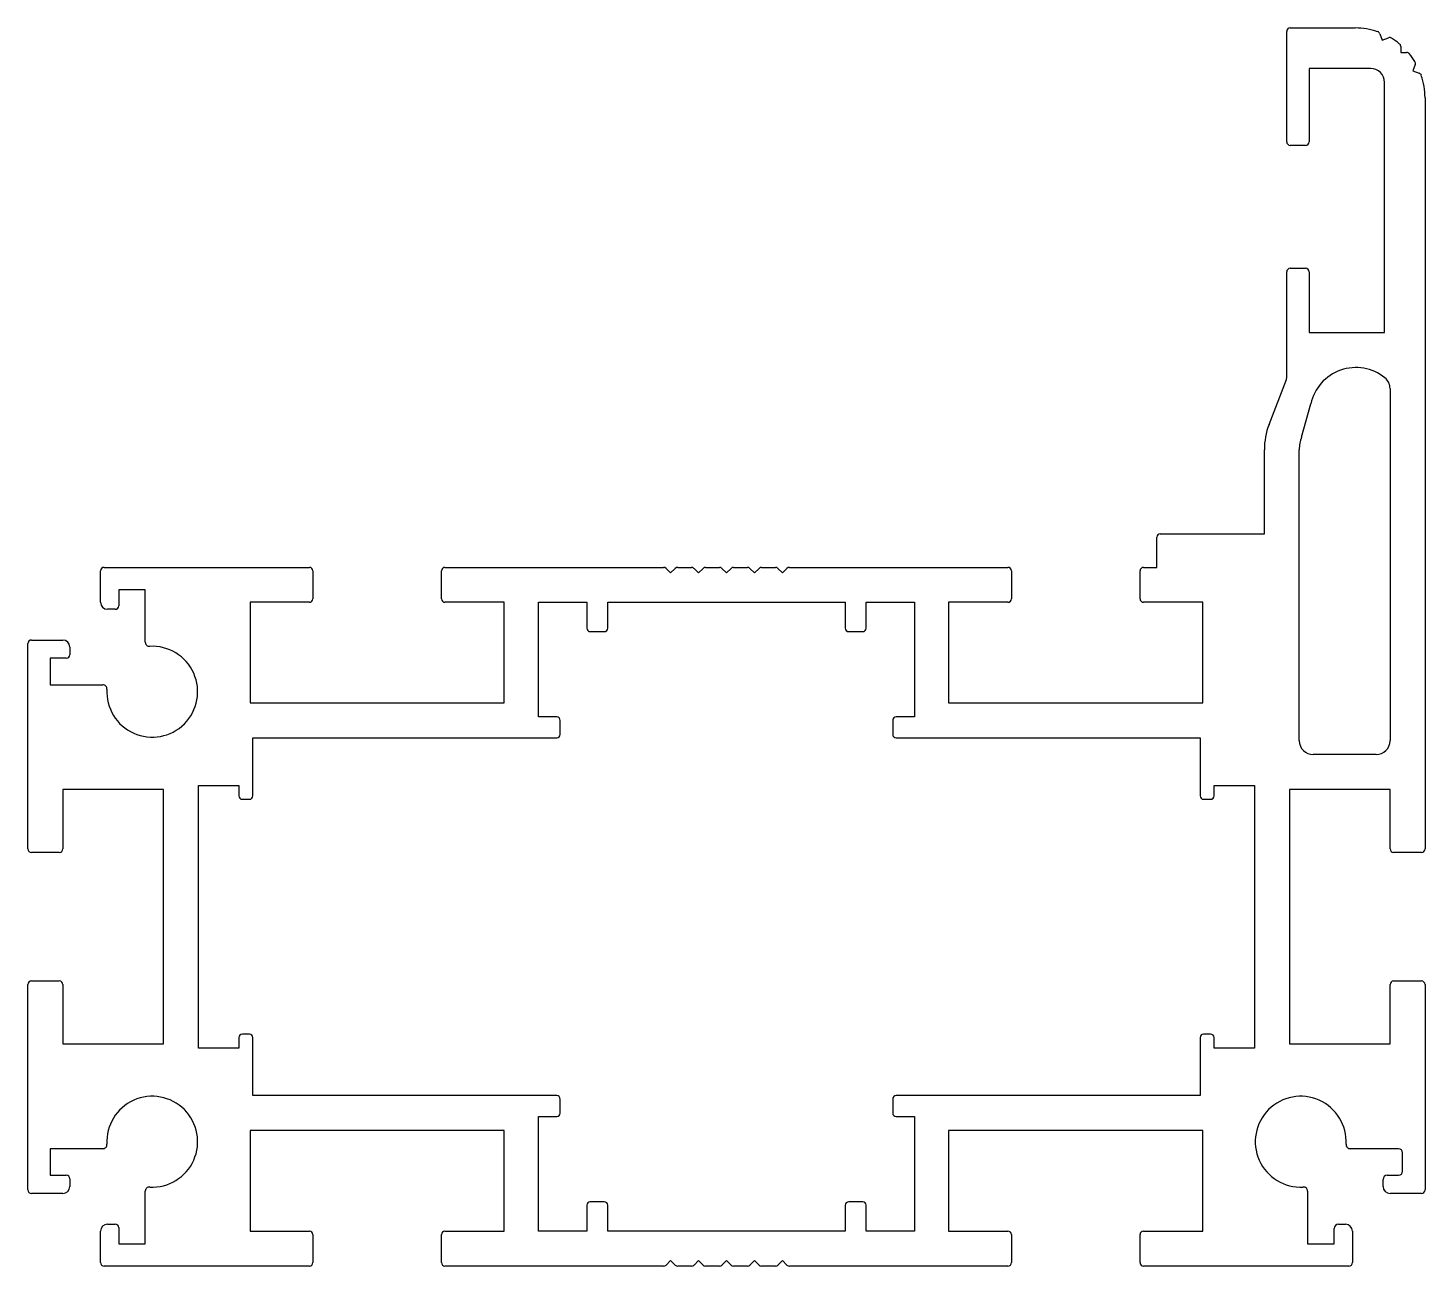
# Model space of a CAD drawing. Extents: x 3 to 103, y 3 to 92.
import ezdxf

# ---------------------------------------------------------------- set-up
doc = ezdxf.new("R2010")
doc.units = 0
doc.layers.get('0').update_dxf_attribs({"linetype": 'CONTINUOUS'})

msp = doc.modelspace()

# ---------------------------------------------------------------- linework, layer by layer
for p, q in [((93.35, 83.42), (93.35, 91.32)), ((93.6, 91.57), (98.25, 91.57)), ((100.02, 91.15), (100.18, 90.7)), ((100.18, 90.7), (100.63, 90.87)), ((101.51, 90.25), (101.51, 89.82)), ((101.51, 89.82), (101.93, 89.82)), ((94.95, 88.67), (94.95, 83.42)), ((99.35, 88.67), (94.95, 88.67)), ((102.55, 88.95), (102.39, 88.5)), ((102.39, 88.5), (102.84, 88.33)), ((100.35, 69.77), (100.35, 87.67)), ((103.25, 86.57), (103.25, 32.82)), ((94.7, 83.17), (93.6, 83.17)), ((93.35, 66.53), (93.35, 74.12)), ((93.6, 74.37), (94.7, 74.37)), ((94.95, 74.12), (94.95, 69.77)), ((94.95, 69.77), (100.35, 69.77)), ((92.09, 63.19), (93.33, 66.42)), ((100.75, 65.76), (100.75, 40.57)), ((94.42, 62.29), (95.08, 64.67)), ((91.75, 55.37), (91.75, 61.39)), ((94.25, 40.57), (94.25, 61.39)), ((84.05, 52.97), (84.05, 55.12)), ((84.3, 55.37), (91.75, 55.37)), ((8.45, 50.47), (8.45, 52.72)), ((8.7, 52.97), (23.4, 52.97)), ((23.65, 52.72), (23.65, 50.72)), ((32.85, 50.72), (32.85, 52.72)), ((33.1, 52.97), (48.75, 52.97)), ((48.93, 52.9), (49.25, 52.57)), ((49.25, 52.57), (49.58, 52.9)), ((49.76, 52.97), (50.75, 52.97)), ((50.93, 52.9), (51.25, 52.57)), ((51.25, 52.57), (51.58, 52.9)), ((51.76, 52.97), (52.75, 52.97)), ((52.93, 52.9), (53.25, 52.57)), ((53.25, 52.57), (53.58, 52.9)), ((53.76, 52.97), (54.75, 52.97)), ((54.93, 52.9), (55.25, 52.57)), ((55.25, 52.57), (55.58, 52.9)), ((55.76, 52.97), (56.75, 52.97)), ((56.93, 52.9), (57.25, 52.57)), ((57.25, 52.57), (57.58, 52.9)), ((57.76, 52.97), (73.4, 52.97)), ((73.65, 52.72), (73.65, 50.72)), ((82.85, 50.72), (82.85, 52.72)), ((83.1, 52.97), (84.05, 52.97)), ((9.75, 51.37), (9.75, 50.22)), ((11.65, 51.37), (9.75, 51.37)), ((11.65, 47.62), (11.65, 51.37)), ((19.15, 50.47), (19.15, 43.27)), ((23.4, 50.47), (19.15, 50.47)), ((37.35, 50.47), (33.1, 50.47)), ((37.35, 43.27), (37.35, 50.47)), ((39.8, 42.27), (39.8, 50.47)), ((39.8, 50.47), (43.25, 50.47)), ((43.25, 50.47), (43.25, 48.62)), ((44.75, 48.62), (44.75, 50.47)), ((44.75, 50.47), (61.75, 50.47)), ((61.75, 50.47), (61.75, 48.62)), ((63.25, 48.62), (63.25, 50.47)), ((63.25, 50.47), (66.7, 50.47)), ((66.7, 50.47), (66.7, 42.27)), ((69.15, 50.47), (69.15, 43.27)), ((73.4, 50.47), (69.15, 50.47)), ((87.35, 50.47), (83.1, 50.47)), ((87.35, 43.27), (87.35, 50.47)), ((9.5, 49.97), (8.95, 49.97)), ((43.5, 48.37), (44.5, 48.37)), ((62, 48.37), (63, 48.37)), ((3.25, 32.82), (3.25, 47.52)), ((3.5, 47.77), (5.75, 47.77)), ((6.25, 47.27), (6.25, 46.72)), ((4.85, 46.47), (4.85, 44.57)), ((6, 46.47), (4.85, 46.47)), ((4.85, 44.57), (8.61, 44.57)), ((19.15, 43.27), (37.35, 43.27)), ((69.15, 43.27), (87.35, 43.27)), ((41.1, 42.27), (39.8, 42.27)), ((41.35, 41.02), (41.35, 42.02)), ((65.15, 42.02), (65.15, 41.02)), ((66.7, 42.27), (65.4, 42.27)), ((19.35, 36.62), (19.35, 40.77)), ((19.35, 40.77), (41.1, 40.77)), ((65.4, 40.77), (87.15, 40.77)), ((87.15, 40.77), (87.15, 36.62)), ((99.75, 39.57), (95.25, 39.57)), ((5.75, 37.07), (5.75, 32.82)), ((12.95, 37.07), (5.75, 37.07)), ((12.95, 18.87), (12.95, 37.07)), ((15.45, 18.57), (15.45, 37.37)), ((15.45, 37.37), (18.35, 37.37)), ((18.35, 37.37), (18.35, 36.62)), ((88.15, 36.62), (88.15, 37.37)), ((88.15, 37.37), (91.05, 37.37)), ((91.05, 37.37), (91.05, 18.57)), ((93.55, 37.07), (93.55, 18.87)), ((100.75, 37.07), (93.55, 37.07)), ((100.75, 32.82), (100.75, 37.07)), ((18.6, 36.37), (19.1, 36.37)), ((87.4, 36.37), (87.9, 36.37)), ((5.5, 32.57), (3.5, 32.57)), ((103, 32.57), (101, 32.57)), ((3.25, 8.42), (3.25, 23.12)), ((3.5, 23.37), (5.5, 23.37)), ((5.75, 23.12), (5.75, 18.87)), ((100.75, 18.87), (100.75, 23.12)), ((101, 23.37), (103, 23.37)), ((103.25, 23.12), (103.25, 8.42)), ((18.35, 19.32), (18.35, 18.57)), ((19.1, 19.57), (18.6, 19.57)), ((19.35, 15.17), (19.35, 19.32)), ((87.15, 19.32), (87.15, 15.17)), ((87.9, 19.57), (87.4, 19.57)), ((88.15, 18.57), (88.15, 19.32)), ((5.75, 18.87), (12.95, 18.87)), ((18.35, 18.57), (15.45, 18.57)), ((91.05, 18.57), (88.15, 18.57)), ((93.55, 18.87), (100.75, 18.87)), ((41.1, 15.17), (19.35, 15.17)), ((87.15, 15.17), (65.4, 15.17)), ((41.35, 13.92), (41.35, 14.92)), ((65.15, 14.92), (65.15, 13.92)), ((39.8, 5.47), (39.8, 13.67)), ((39.8, 13.67), (41.1, 13.67)), ((65.4, 13.67), (66.7, 13.67)), ((66.7, 13.67), (66.7, 5.47)), ((19.15, 12.67), (19.15, 5.47)), ((37.35, 12.67), (19.15, 12.67)), ((37.35, 5.47), (37.35, 12.67)), ((69.15, 12.67), (69.15, 5.47)), ((87.35, 12.67), (69.15, 12.67)), ((87.35, 5.47), (87.35, 12.67)), ((4.85, 11.37), (4.85, 9.47)), ((8.61, 11.37), (4.85, 11.37)), ((101.35, 11.37), (97.9, 11.37)), ((101.65, 9.77), (101.65, 11.07)), ((4.85, 9.47), (6, 9.47)), ((6.25, 9.22), (6.25, 8.67)), ((100.25, 8.67), (100.25, 9.17)), ((100.55, 9.47), (101.35, 9.47)), ((5.75, 8.17), (3.5, 8.17)), ((11.65, 4.57), (11.65, 8.33)), ((94.85, 8.33), (94.85, 4.57)), ((103, 8.17), (100.75, 8.17)), ((43.25, 7.32), (43.25, 5.47)), ((44.5, 7.57), (43.5, 7.57)), ((44.75, 5.47), (44.75, 7.32)), ((61.75, 7.32), (61.75, 5.47)), ((63, 7.57), (62, 7.57)), ((63.25, 5.47), (63.25, 7.32)), ((8.45, 3.22), (8.45, 5.47)), ((8.95, 5.97), (9.5, 5.97)), ((9.75, 5.72), (9.75, 4.57)), ((19.15, 5.47), (23.4, 5.47)), ((23.65, 5.22), (23.65, 3.22)), ((32.85, 3.22), (32.85, 5.22)), ((33.1, 5.47), (37.35, 5.47)), ((43.25, 5.47), (39.8, 5.47)), ((61.75, 5.47), (44.75, 5.47)), ((66.7, 5.47), (63.25, 5.47)), ((69.15, 5.47), (73.4, 5.47)), ((73.65, 5.22), (73.65, 3.22)), ((82.85, 3.22), (82.85, 5.22)), ((83.1, 5.47), (87.35, 5.47)), ((96.75, 4.57), (96.75, 5.67)), ((97.05, 5.97), (97.55, 5.97)), ((98.05, 5.47), (98.05, 3.22)), ((9.75, 4.57), (11.65, 4.57)), ((94.85, 4.57), (96.75, 4.57)), ((49.25, 3.37), (48.93, 3.04)), ((49.58, 3.04), (49.25, 3.37)), ((51.25, 3.37), (50.93, 3.04)), ((51.58, 3.04), (51.25, 3.37)), ((53.25, 3.37), (52.93, 3.04)), ((53.58, 3.04), (53.25, 3.37)), ((55.25, 3.37), (54.93, 3.04)), ((55.58, 3.04), (55.25, 3.37)), ((57.25, 3.37), (56.93, 3.04)), ((57.58, 3.04), (57.25, 3.37)), ((23.4, 2.97), (8.7, 2.97)), ((48.75, 2.97), (33.1, 2.97)), ((50.75, 2.97), (49.76, 2.97)), ((52.75, 2.97), (51.76, 2.97)), ((54.75, 2.97), (53.76, 2.97)), ((56.75, 2.97), (55.76, 2.97)), ((73.4, 2.97), (57.76, 2.97)), ((97.8, 2.97), (83.1, 2.97))]:
    msp.add_line(p, q)
for centre, radius, start, end in [((93.6, 91.32), 0.25, 90, 180), ((98.25, 86.57), 5, 71.2303, 90), ((99.78, 91.07), 0.25, 20, 71.2303), ((100.72, 90.63), 0.25, 58.7697, 110), ((98.25, 86.57), 5, 50.7914, 58.7697), ((101.26, 90.25), 0.25, 360, 50.7914), ((101.93, 89.57), 0.25, 39.2086, 90), ((98.25, 86.57), 5, 31.2303, 39.2086), ((102.31, 89.03), 0.25, 340, 31.2303), ((99.35, 87.67), 1, 0, 90), ((102.75, 88.1), 0.25, 18.7697, 70), ((98.25, 86.57), 5, 0, 18.7697), ((93.6, 83.42), 0.25, 180, 270), ((94.7, 83.42), 0.25, 270, 0), ((93.6, 74.12), 0.25, 90, 180), ((94.7, 74.12), 0.25, 0, 90), ((98.3, 63.97), 3.3, 50.9178, 167.7519), ((93.05, 66.53), 0.3, 338.9, 0), ((99.75, 65.76), 1, 360, 50.9178), ((96.75, 61.39), 5, 158.9, 180), ((96.75, 61.39), 2.5, 158.9, 180), ((84.3, 55.12), 0.25, 90, 180), ((8.7, 52.72), 0.25, 90, 180), ((23.4, 52.72), 0.25, 0, 90), ((33.1, 52.72), 0.25, 90, 180), ((48.75, 52.72), 0.25, 45, 90), ((49.76, 52.72), 0.25, 90, 135), ((50.75, 52.72), 0.25, 45, 90), ((51.76, 52.72), 0.25, 90, 135), ((52.75, 52.72), 0.25, 45, 90), ((53.76, 52.72), 0.25, 90, 135), ((54.75, 52.72), 0.25, 45, 90), ((55.76, 52.72), 0.25, 90, 135), ((56.75, 52.72), 0.25, 45, 90), ((57.76, 52.72), 0.25, 90, 135), ((73.4, 52.72), 0.25, 0, 90), ((83.1, 52.72), 0.25, 90, 180), ((8.95, 50.47), 0.5, 180, 270), ((9.5, 50.22), 0.25, 270, 0), ((23.4, 50.72), 0.25, 270, 0), ((33.1, 50.72), 0.25, 180, 270), ((73.4, 50.72), 0.25, 270, 0), ((83.1, 50.72), 0.25, 180, 270), ((43.5, 48.62), 0.25, 180, 270), ((44.5, 48.62), 0.25, 270, 0), ((62, 48.62), 0.25, 180, 270), ((63, 48.62), 0.25, 270, 0), ((3.5, 47.52), 0.25, 90, 180), ((5.75, 47.27), 0.5, 0, 90), ((12.15, 44.07), 3.25, 176.7704, 93.2296), ((11.95, 47.62), 0.3, 180, 273.2296), ((6, 46.72), 0.25, 270, 0), ((8.61, 44.27), 0.3, 356.7704, 90), ((41.1, 42.02), 0.25, 0, 90), ((65.4, 42.02), 0.25, 90, 180), ((41.1, 41.02), 0.25, 270, 0), ((65.4, 41.02), 0.25, 180, 270), ((95.25, 40.57), 1, 180, 270), ((99.75, 40.57), 1, 270, 0), ((18.6, 36.62), 0.25, 180, 270), ((19.1, 36.62), 0.25, 270, 0), ((87.4, 36.62), 0.25, 180, 270), ((87.9, 36.62), 0.25, 270, 0), ((3.5, 32.82), 0.25, 180, 270), ((5.5, 32.82), 0.25, 270, 0), ((101, 32.82), 0.25, 180, 270), ((103, 32.82), 0.25, 270, 0), ((3.5, 23.12), 0.25, 90, 180), ((5.5, 23.12), 0.25, 0, 90), ((101, 23.12), 0.25, 90, 180), ((103, 23.12), 0.25, 0, 90), ((18.6, 19.32), 0.25, 90, 180), ((19.1, 19.32), 0.25, 0, 90), ((87.4, 19.32), 0.25, 90, 180), ((87.9, 19.32), 0.25, 0, 90), ((12.15, 11.87), 3.25, 266.7704, 183.2296), ((41.1, 14.92), 0.25, 0, 90), ((65.4, 14.92), 0.25, 90, 180), ((94.35, 11.87), 3.25, 356.7704, 273.2296), ((41.1, 13.92), 0.25, 270, 0), ((65.4, 13.92), 0.25, 180, 270), ((8.61, 11.67), 0.3, 270, 3.2296), ((97.9, 11.67), 0.3, 176.7704, 270), ((101.35, 11.07), 0.3, 0, 90), ((6, 9.22), 0.25, 0, 90), ((100.55, 9.17), 0.3, 90, 180), ((101.35, 9.77), 0.3, 270, 0), ((3.5, 8.42), 0.25, 180, 270), ((5.75, 8.67), 0.5, 270, 0), ((11.95, 8.33), 0.3, 86.7704, 180), ((94.55, 8.33), 0.3, 0, 93.2296), ((100.75, 8.67), 0.5, 180, 270), ((103, 8.42), 0.25, 270, 0), ((43.5, 7.32), 0.25, 90, 180), ((44.5, 7.32), 0.25, 0, 90), ((62, 7.32), 0.25, 90, 180), ((63, 7.32), 0.25, 0, 90), ((8.95, 5.47), 0.5, 90, 180), ((9.5, 5.72), 0.25, 360, 90), ((23.4, 5.22), 0.25, 0, 90), ((33.1, 5.22), 0.25, 90, 180), ((73.4, 5.22), 0.25, 0, 90), ((83.1, 5.22), 0.25, 90, 180), ((97.05, 5.67), 0.3, 90, 180), ((97.55, 5.47), 0.5, 0, 90), ((8.7, 3.22), 0.25, 180, 270), ((23.4, 3.22), 0.25, 270, 0), ((33.1, 3.22), 0.25, 180, 270), ((48.75, 3.22), 0.25, 270, 315), ((49.76, 3.22), 0.25, 225, 270), ((50.75, 3.22), 0.25, 270, 315), ((51.76, 3.22), 0.25, 225, 270), ((52.75, 3.22), 0.25, 270, 315), ((53.76, 3.22), 0.25, 225, 270), ((54.75, 3.22), 0.25, 270, 315), ((55.76, 3.22), 0.25, 225, 270), ((56.75, 3.22), 0.25, 270, 315), ((57.76, 3.22), 0.25, 225, 270), ((73.4, 3.22), 0.25, 270, 0), ((83.1, 3.22), 0.25, 180, 270), ((97.8, 3.22), 0.25, 270, 0)]:
    msp.add_arc(centre, radius, start, end)

doc.saveas('drawing.dxf')
